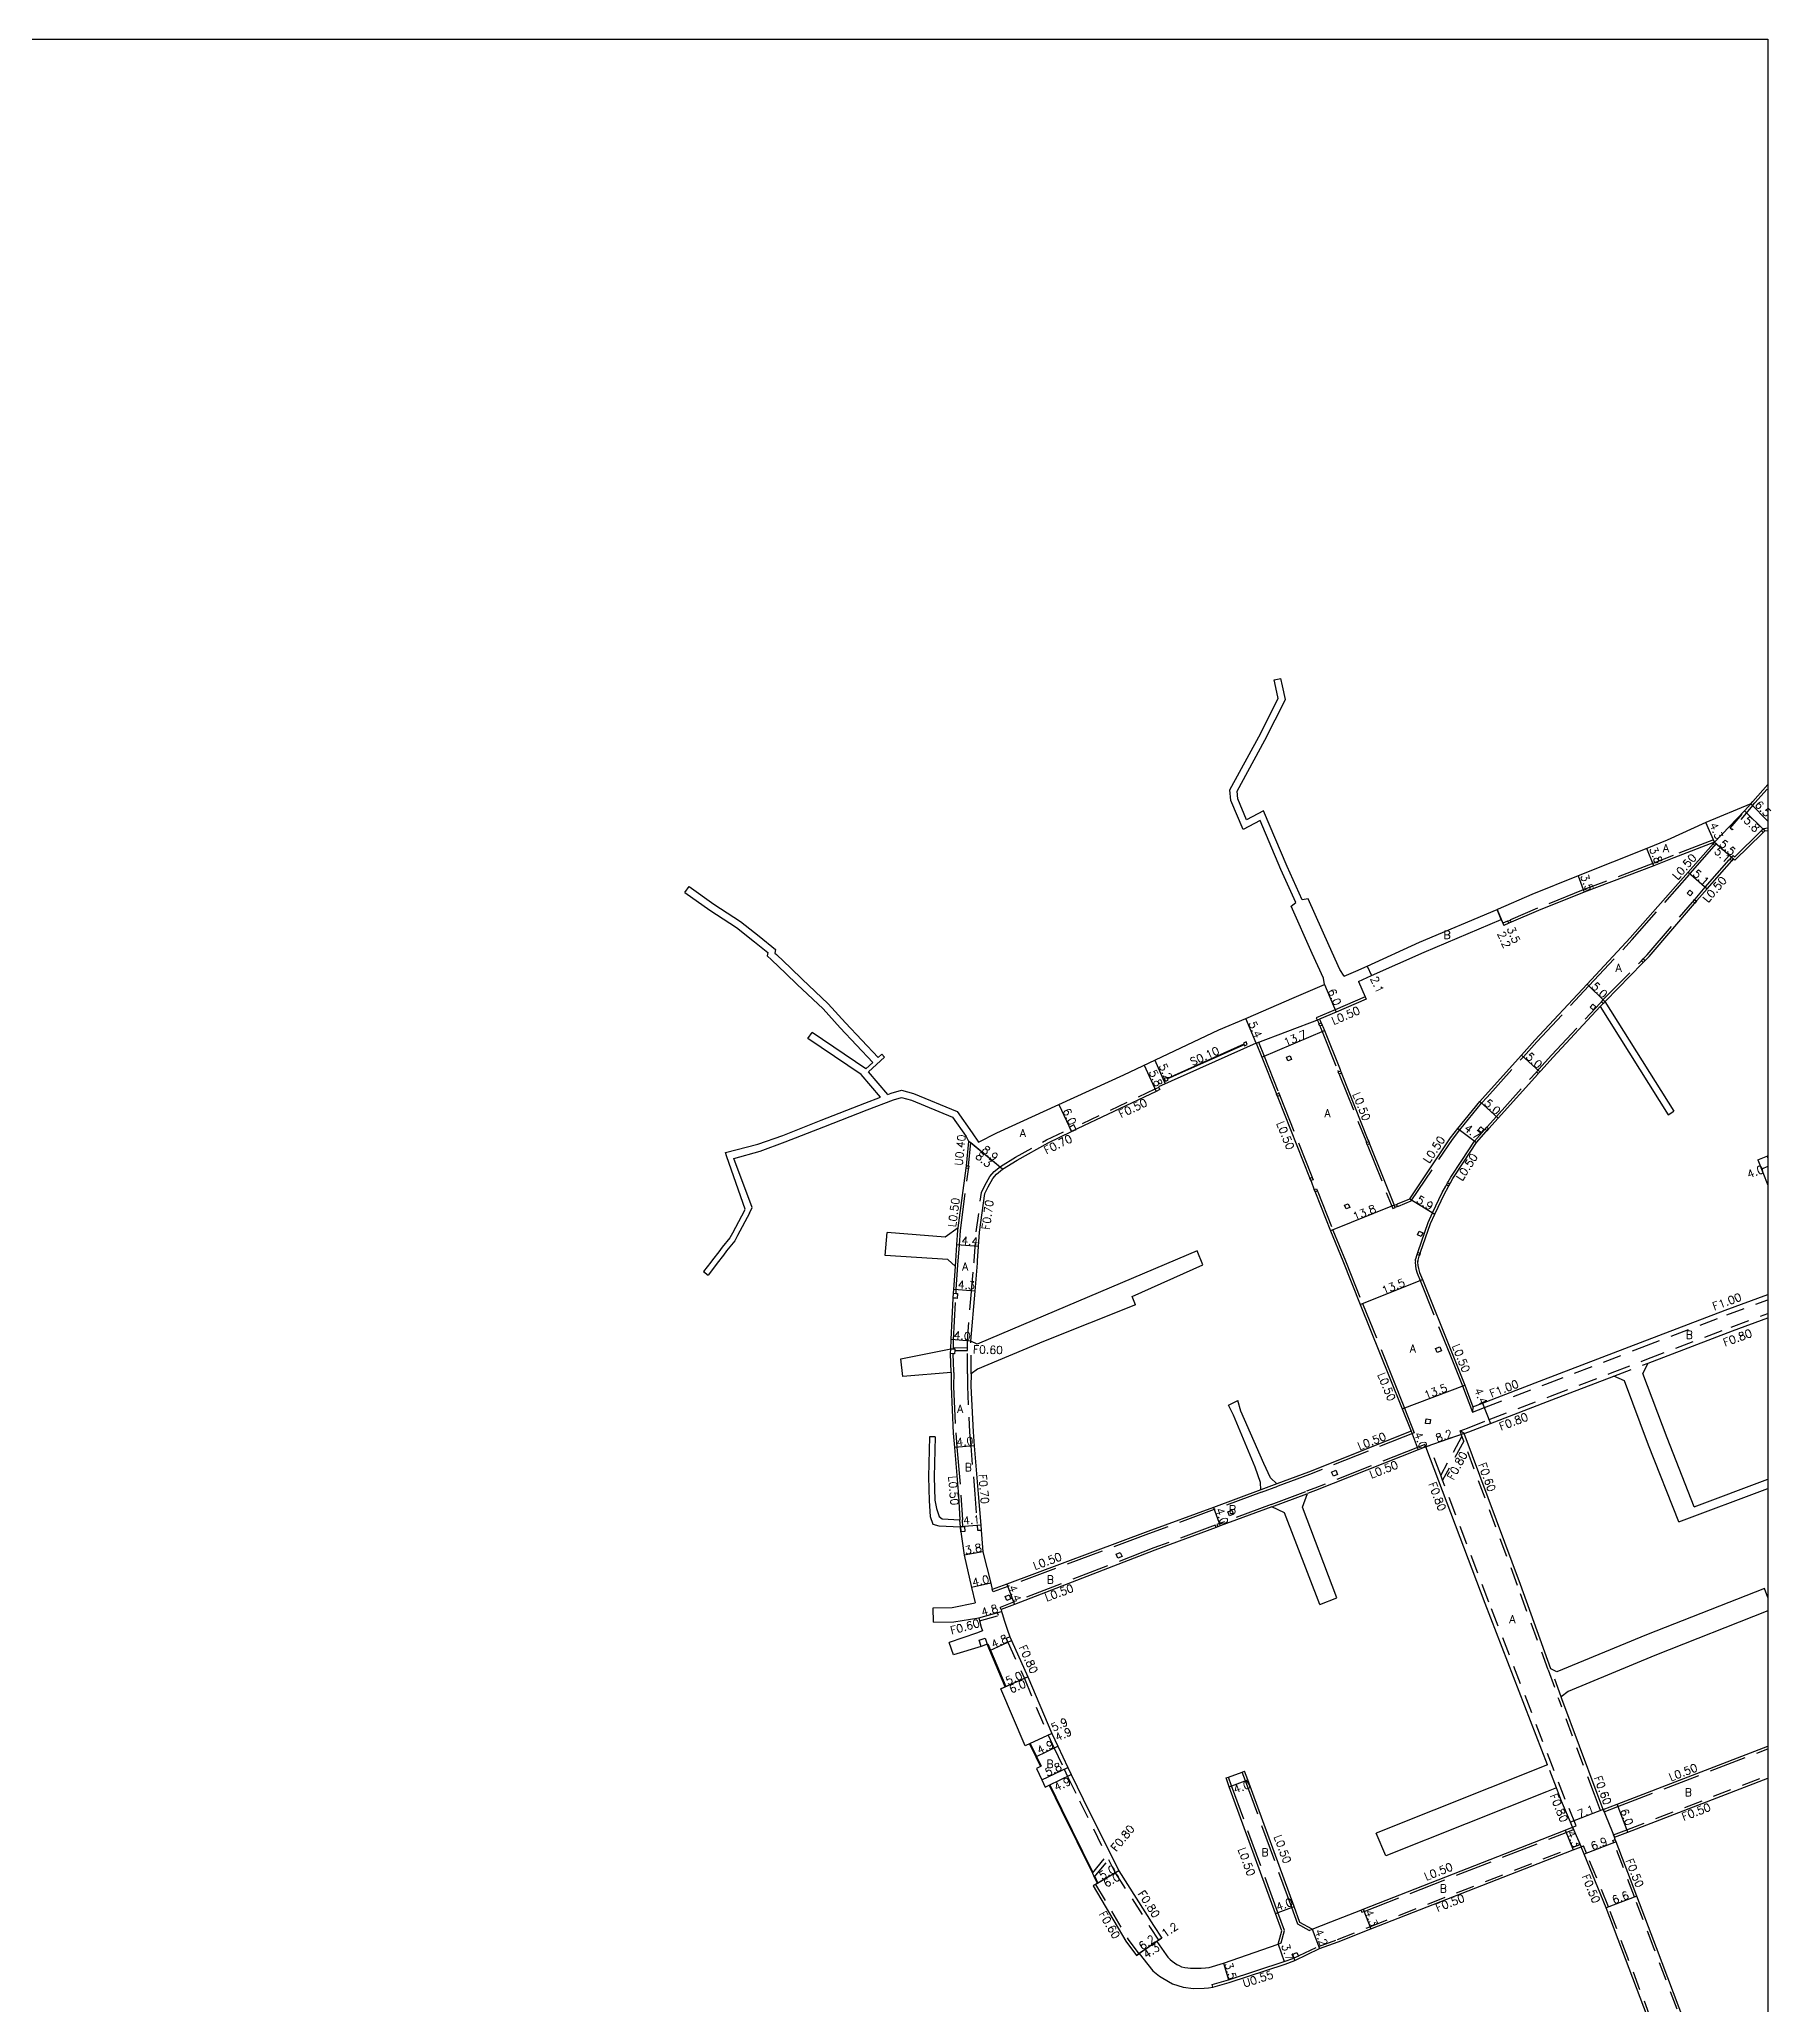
# Model space of a CAD drawing. Header units: metres. Extents: x -12000 to -11199, y -112201 to -111600.
# Drawn here: x -11548.5 to -11199.4, y -111996.1 to -111600 of the extents above; entities that cross this region are included whole.
import ezdxf

# ---------------------------------------------------------------- set-up
doc = ezdxf.new("R2010")
doc.units = ezdxf.units.M
doc.header["$LTSCALE"] = 2.5
doc.linetypes.add('22320', pattern=[2.5, 1.5, -1])
doc.linetypes.add('22330', pattern=[4, 3, -1])
for name, color, linetype in [('2101000', 175, 'Continuous'), ('2101001', 1, 'Continuous'), ('2102000', 4, 'Continuous'), ('2102001', 191, 'Continuous'), ('2231000', 4, 'Continuous'), ('2232000', 120, '22320'), ('2233000', 120, '22330'), ('2233300', 143, 'Continuous'), ('2235000', 4, 'Continuous'), ('6165200', 90, '61300'), ('9201100', 215, 'Continuous'), ('9201500', 222, 'Continuous'), ('9201600', 215, 'Continuous'), ('9202100', 82, 'Continuous'), ('9202200', 82, 'Continuous'), ('9203500', 155, 'Continuous'), ('999', 7, 'Continuous')]:
    doc.layers.add(name, color=color, linetype=linetype)
doc.styles.add('Dm_Anotation', font='txt.shx', dxfattribs={"bigfont": 'pscdm.shx'})
doc.linetypes.add('61300', pattern='A,2,-0.75,[1,dmdr.shx,S=0.15,R=0,X=0,Y=0],-0.75', length=3.5)

msp = doc.modelspace()

# ---------------------------------------------------------------- linework, layer by layer
at = {"layer": '2101000'}
for points in [[(-11203.42, -111754.09), (-11203.06, -111753.6), (-11200, -111750.17)], [(-11203.42, -111754.09), (-11212.52, -111757.88), (-11220.31, -111761.42), (-11224.4, -111763.07), (-11238.24, -111768.63), (-11247.58, -111772.37), (-11254.36, -111775.3), (-11254.61, -111775.41)], [(-11232.87, -111793.96), (-11232.77, -111793.85), (-11225.3, -111786.24), (-11225.13, -111786.07), (-11224.78, -111785.72), (-11224.66, -111785.59), (-11223.94, -111784.86), (-11214.83, -111774.21), (-11214.72, -111774.09), (-11214.39, -111773.71), (-11214.31, -111773.61), (-11212.27, -111771.23), (-11207.27, -111765.57), (-11206.93, -111765.19), (-11206.64, -111765.46), (-11201.06, -111759.99), (-11200.94, -111759.87), (-11200.59, -111759.52), (-11200, -111759.47)], [(-11280.97, -111793.47), (-11287.06, -111796.06), (-11290.38, -111797.47), (-11290.17, -111797.97), (-11290.05, -111798.26), (-11289.85, -111798.72), (-11289.74, -111798.98), (-11289.39, -111799.78), (-11286.25, -111807.66), (-11286.15, -111807.91), (-11285.97, -111808.38), (-11285.88, -111808.61), (-11280.63, -111821.8), (-11280.48, -111822.16), (-11280.3, -111822.62), (-11280.17, -111822.94), (-11275.36, -111835.02), (-11274.9, -111834.83), (-11274.67, -111834.73), (-11272.22, -111833.71), (-11264, -111821.45), (-11262.51, -111819.52), (-11258.09, -111814.1), (-11257, -111812.89), (-11249.67, -111804.75), (-11246.97, -111801.75), (-11236.46, -111790.47), (-11227.75, -111781.13), (-11216.08, -111767.84), (-11211.07, -111762.17), (-11210.74, -111761.8)], [(-11210.74, -111761.8), (-11218.95, -111764.97), (-11222.98, -111766.6), (-11237.03, -111771.92), (-11246.24, -111775.6), (-11251.74, -111777.98), (-11252.2, -111778.18), (-11253.25, -111778.63)], [(-11285.42, -111788.84), (-11283.09, -111787.86), (-11280.8, -111786.81), (-11270.21, -111782.01), (-11254.61, -111775.41)], [(-11282.53, -111789.88), (-11279.93, -111788.73), (-11269.31, -111784.02), (-11253.75, -111777.44), (-11253.44, -111778.17), (-11253.25, -111778.63)], [(-11359.17, -111822.3), (-11355.42, -111820.44), (-11342.93, -111814.72), (-11329.83, -111808.71), (-11310.67, -111799.68), (-11305.28, -111797.36), (-11295.48, -111793.12), (-11289.41, -111790.54)], [(-11282.53, -111789.88), (-11281.17, -111793.01), (-11280.97, -111793.47)], [(-11270.58, -111846.28), (-11270.54, -111846.07), (-11270.46, -111845.78), (-11270.29, -111845.28), (-11270.24, -111845.13), (-11270.08, -111844.66), (-11270.02, -111844.48), (-11268.02, -111838.66), (-11267.18, -111836.78), (-11265.22, -111832.7), (-11264.49, -111831.39), (-11264.36, -111831.15), (-11264.12, -111830.72), (-11264, -111830.5), (-11263.52, -111829.63), (-11261.31, -111826.25), (-11258.78, -111822.39), (-11256.78, -111820.14), (-11256.65, -111820), (-11256.32, -111819.63), (-11256.23, -111819.53), (-11254.37, -111817.45), (-11246.38, -111808.57), (-11246.29, -111808.47), (-11245.96, -111808.1), (-11245.78, -111807.9), (-11243.27, -111805.13), (-11233.79, -111794.94)], [(-11303.14, -111802.31), (-11322.86, -111811.14), (-11322.6, -111811.71), (-11323.35, -111812.07), (-11340.37, -111820.14)], [(-11303.14, -111802.31), (-11301.99, -111805.18), (-11299.13, -111812.4), (-11299.05, -111812.61), (-11298.87, -111813.07), (-11298.78, -111813.29), (-11292.42, -111829.4), (-11292.35, -111829.58), (-11292.16, -111830.05), (-11292.03, -111830.38), (-11291.51, -111831.7), (-11291.45, -111831.86), (-11291.26, -111832.33), (-11291.2, -111832.48), (-11288.16, -111840.18), (-11285.72, -111846.24)], [(-11359.32, -111846.24), (-11359.11, -111843.32), (-11358.91, -111840.43), (-11357.87, -111832.67), (-11357.22, -111831.32), (-11356.27, -111829.59), (-11355.52, -111828.74), (-11354.32, -111827.76), (-11351.32, -111825.91), (-11345.07, -111822.46), (-11340.37, -111820.14)], [(-11363.23, -111839.59), (-11361.63, -111827.54), (-11361.57, -111827.04), (-11361.18, -111827.08), (-11360.7, -111822.45), (-11361.07, -111822.14), (-11361.16, -111822.07)], [(-11364.72, -111863.92), (-11364.65, -111862.09), (-11364.22, -111853.75), (-11364.17, -111852.75), (-11364.13, -111851.99), (-11363.81, -111847.35)], [(-11360.66, -111862.38), (-11359.84, -111852.3), (-11359.36, -111846.69), (-11359.32, -111846.24)], [(-11285.72, -111846.24), (-11282.19, -111854.99), (-11276.19, -111869.88), (-11273.73, -111876.07), (-11271.95, -111880.57)], [(-11270.58, -111846.28), (-11270.61, -111846.51), (-11270.55, -111847.18), (-11270.47, -111847.74), (-11270.21, -111848.54), (-11269.65, -111849.98), (-11263.65, -111864.86), (-11261.11, -111871.26), (-11259.46, -111875.62)], [(-11259.46, -111875.62), (-11257.52, -111874.87), (-11245.16, -111870.16), (-11225.69, -111862.7), (-11208.65, -111856.18), (-11200, -111852.99)], [(-11224.12, -111866.81), (-11207.11, -111860.3), (-11200, -111857.68)], [(-11364.64, -111868.69), (-11364.67, -111871.53), (-11364.23, -111880.94), (-11363.99, -111883.81), (-11363.18, -111893.51), (-11362.87, -111898.44)], [(-11360.64, -111869.01), (-11360.67, -111871.46), (-11360.24, -111880.68), (-11360.01, -111883.48), (-11359.2, -111893.19), (-11358.7, -111899.5), (-11358.62, -111900.47), (-11358.28, -111904.84), (-11356.68, -111911.17), (-11356.37, -111912.43)], [(-11261.23, -111881.04), (-11260.29, -111880.67), (-11255.92, -111878.97), (-11243.57, -111874.26), (-11231.09, -111869.48)], [(-11271.95, -111880.57), (-11292.6, -111888.78), (-11299, -111891.15)], [(-11268.99, -111883.7), (-11270.48, -111884.29), (-11291.17, -111892.51), (-11292.84, -111893.13)], [(-11244.42, -111947.8), (-11256.99, -111915.27), (-11268.99, -111883.7)], [(-11243.76, -111928.42), (-11249.91, -111911.44), (-11261.23, -111881.04)], [(-11302.25, -111892.36), (-11311.78, -111895.9), (-11325.01, -111900.8), (-11353.42, -111911.36), (-11356.37, -111912.43)], [(-11299.98, -111895.78), (-11310.39, -111899.65), (-11310.91, -111899.84), (-11311.22, -111899.95), (-11323.62, -111904.55), (-11351.91, -111915.49), (-11354.58, -111916.52)], [(-11362.79, -111899.82), (-11362.71, -111900.82), (-11362.01, -111905.56), (-11360.58, -111912.07), (-11359.81, -111915.13)], [(-11359.09, -111918.2), (-11358.93, -111918.78), (-11358.57, -111920.08), (-11358.33, -111920.8)], [(-11354.58, -111916.52), (-11354.47, -111916.91), (-11354.31, -111917.49), (-11353.98, -111918.67), (-11353.39, -111920.43), (-11352.8, -111922.02), (-11352.47, -111922.77), (-11349.17, -111930.09), (-11344.38, -111941.5), (-11343.17, -111944.07), (-11341.16, -111948.35), (-11340.47, -111949.77), (-11338.05, -111954.73), (-11330.87, -111969.17), (-11323.83, -111980.18), (-11322.21, -111982.71)], [(-11348.83, -111943.56), (-11349.74, -111943.98), (-11354.67, -111932.48), (-11353.75, -111932.08), (-11356.84, -111924.75), (-11357.37, -111923.5)], [(-11233.19, -111956.82), (-11234.42, -111953.55), (-11241.55, -111934.52), (-11241.71, -111934.08)], [(-11348.83, -111943.56), (-11347.61, -111946.16), (-11346.67, -111948.15)], [(-11233.19, -111956.82), (-11230.42, -111955.75), (-11200, -111944.04)], [(-11346.67, -111948.15), (-11347.47, -111948.56), (-11346.4, -111950.82), (-11345.68, -111952.32), (-11344.87, -111951.91)], [(-11298.7, -111983.95), (-11298, -111981.24), (-11299.28, -111977.74), (-11308.6, -111952.21), (-11309.24, -111950.45)], [(-11291.88, -111980.9), (-11294.35, -111979.58), (-11295.52, -111976.37), (-11304.84, -111950.84), (-11305.49, -111949.08)], [(-11230.96, -111962.39), (-11228.26, -111961.35), (-11200, -111950.47)], [(-11344.87, -111951.91), (-11342.48, -111956.84), (-11336.19, -111969.64), (-11335.8, -111970.43), (-11335.18, -111971.69), (-11335.53, -111971.89), (-11336.05, -111972.2)], [(-11239.39, -111960.37), (-11239.83, -111959.33), (-11241.59, -111955.12), (-11242.63, -111952.42)], [(-11291.88, -111980.9), (-11288.11, -111979.43), (-11282.07, -111977.07), (-11281.6, -111976.88), (-11240.84, -111960.94), (-11239.39, -111960.37)], [(-11200.14, -112045.75), (-11201.94, -112040.22), (-11207.2, -112025.04), (-11207.66, -112023.73), (-11211.21, -112014.39), (-11222.46, -111984.68), (-11226.44, -111974.25), (-11230.59, -111963.34), (-11230.78, -111962.86), (-11230.96, -111962.39)], [(-11311.93, -111992.62), (-11312.05, -111992.08), (-11308.75, -111991.15), (-11297.49, -111987.44), (-11295.57, -111986.74), (-11295.38, -111987.26), (-11290.43, -111984.85), (-11286.62, -111983.46), (-11280.04, -111980.89), (-11239.28, -111964.95), (-11237.65, -111964.31)], [(-11204.48, -112067.62), (-11204.77, -112063.63), (-11205.66, -112051.13), (-11206.23, -112047.72), (-11207.72, -112042.16), (-11210.8, -112033.38), (-11212.81, -112027.18), (-11213.83, -112026.07), (-11217.4, -112016.67), (-11228.68, -111986.89), (-11232.61, -111976.6), (-11237.04, -111965.8), (-11237.65, -111964.31)], [(-11336.05, -111972.2), (-11329.45, -111983.37), (-11327.32, -111986.22), (-11326.82, -111985.88), (-11326.74, -111985.83), (-11325.01, -111988.02), (-11323.97, -111989.33), (-11323.34, -111989.89), (-11322.66, -111990.38), (-11321.95, -111990.8)], [(-11322.21, -111982.71), (-11322.87, -111983.17), (-11323.2, -111983.39), (-11321.34, -111986.11), (-11320.94, -111986.58), (-11320.51, -111987.02), (-11320.1, -111987.38), (-11319.65, -111987.71), (-11319.19, -111988.02), (-11318.71, -111988.28), (-11318.2, -111988.49), (-11318.12, -111988.52), (-11317.55, -111988.66), (-11316.97, -111988.74), (-11316.39, -111988.77), (-11315.8, -111988.78), (-11315.21, -111988.78), (-11315.07, -111988.78), (-11314.22, -111988.77), (-11313.38, -111988.71), (-11312.66, -111988.62), (-11309.72, -111987.79), (-11298.7, -111983.95)], [(-11321.95, -111990.8), (-11320.01, -111991.97), (-11317.9, -111992.63), (-11315.78, -111992.85), (-11313.65, -111992.82), (-11312.76, -111992.72), (-11311.93, -111992.62)]]:
    msp.add_lwpolyline(points, dxfattribs=at)
at = {"layer": '2101000', "color": 244}
msp.add_lwpolyline([(-11202.04, -111825.83), (-11200, -111830.93)], dxfattribs=at)
at = {"layer": '2101001', "flags": 128}
msp.add_lwpolyline([(-11202.04, -111825.83), (-11200, -111825.02)], dxfattribs=at)
at = {"layer": '2101001'}
msp.add_lwpolyline([(-11309.24, -111950.45), (-11308.77, -111950.28), (-11305.96, -111949.25), (-11305.49, -111949.08)], dxfattribs=at)
at = {"layer": '2102000'}
for points in [[(-11289.41, -111790.54), (-11289.59, -111789.25), (-11291.9, -111784.27), (-11296.14, -111774.75), (-11295.18, -111774.02), (-11298.19, -111767.32), (-11302.39, -111757.49), (-11305.79, -111759.28), (-11308.25, -111753.45), (-11308.45, -111751.25), (-11302.65, -111740.6), (-11298.71, -111732.89), (-11299.19, -111730.65), (-11299.55, -111729.12)], [(-11285.42, -111788.84), (-11286.27, -111787.46), (-11288.46, -111782.72), (-11292.69, -111773.22), (-11293.91, -111773.44), (-11296.91, -111766.76), (-11301.7, -111755.54), (-11305.1, -111757.33), (-11306.88, -111753.11), (-11307.02, -111751.55), (-11301.42, -111741.25), (-11297.23, -111733.08), (-11297.83, -111730.32), (-11298.18, -111728.81)], [(-11418.32, -111771.95), (-11413.32, -111775.56), (-11407.94, -111779.03), (-11404.29, -111781.93), (-11401.63, -111784.04), (-11401.75, -111784.71), (-11400.87, -111785.52), (-11397.99, -111788.3), (-11395.69, -111790.49), (-11390.48, -111795.43), (-11387.02, -111799.24), (-11383.74, -111802.77), (-11380.45, -111806.23)], [(-11417.47, -111770.76), (-11412.5, -111774.35), (-11407.09, -111777.83), (-11403.38, -111780.78), (-11400.03, -111783.44), (-11400.17, -111784.18), (-11399.86, -111784.46), (-11396.98, -111787.25), (-11394.68, -111789.43), (-11389.43, -111794.4), (-11385.94, -111798.25), (-11382.68, -111801.76), (-11379.35, -111805.26)], [(-11233.79, -111794.94), (-11220.09, -111816.76)], [(-11232.87, -111793.96), (-11218.99, -111816.07)], [(-11381.85, -111807.49), (-11392.7, -111800.18)], [(-11378.9, -111813.21), (-11382.8, -111808.63), (-11393.52, -111801.4)], [(-11380.45, -111806.23), (-11381.85, -111807.49)], [(-11378.06, -111805.19), (-11381.32, -111808.11)], [(-11377.44, -111812.66), (-11381.32, -111808.11)], [(-11378.61, -111804.59), (-11379.35, -111805.26)], [(-11377.44, -111812.66), (-11376.74, -111812.39), (-11374.66, -111811.8), (-11372.22, -111812.5), (-11363.44, -111816.11), (-11360.43, -111820.4), (-11359.17, -111822.3)], [(-11406.32, -111836.09), (-11406.15, -111835.83), (-11409.86, -111825.24), (-11410.17, -111824.35), (-11403.62, -111822.73), (-11398.6, -111820.92), (-11390.83, -111817.88), (-11382.08, -111814.42), (-11378.9, -111813.21)], [(-11405.32, -111836.62), (-11404.78, -111835.46), (-11408.46, -111825.58), (-11403.18, -111824.08), (-11398.09, -111822.25), (-11390.31, -111819.2), (-11381.56, -111815.75), (-11376.29, -111813.74), (-11374.67, -111813.28), (-11372.68, -111813.85), (-11364.37, -111817.26), (-11361.65, -111821.15), (-11361.16, -111822.07)], [(-11406.32, -111836.09), (-11408.75, -111840.66), (-11409.24, -111841.58), (-11410.8, -111843.48), (-11411.47, -111844.39), (-11412.73, -111845.99), (-11413.07, -111846.51), (-11414.56, -111848.37)], [(-11406.32, -111836.09), (-11408.75, -111840.66), (-11409.24, -111841.58), (-11410.8, -111843.48), (-11411.47, -111844.39), (-11412.73, -111845.99), (-11413.07, -111846.51), (-11414.56, -111848.37)], [(-11405.32, -111836.62), (-11407.7, -111841.09), (-11408.29, -111842.21), (-11409.91, -111844.17), (-11410.57, -111845.07), (-11411.82, -111846.65), (-11412.15, -111847.17), (-11413.67, -111849.07)], [(-11363.23, -111839.59), (-11365.83, -111841.41), (-11377.57, -111840.48)], [(-11363.81, -111847.35), (-11365.32, -111845.94), (-11377.94, -111845.13)], [(-11315.06, -111844.18), (-11347.82, -111858.12), (-11359.44, -111863.01), (-11360.66, -111862.38)], [(-11327.47, -111855.08), (-11328.14, -111853.39), (-11313.89, -111847.04)], [(-11327.47, -111855.08), (-11346.05, -111862.45), (-11359.35, -111868.04), (-11360.64, -111869.01)], [(-11374.81, -111865.94), (-11364.72, -111863.92)], [(-11214.88, -111895.77), (-11220.32, -111881.91), (-11225.23, -111868.91), (-11224.12, -111866.81)], [(-11364.64, -111868.69), (-11374.42, -111869.55)], [(-11217.99, -111898.79), (-11224.06, -111883.35), (-11228.93, -111870.42), (-11231.09, -111869.48)], [(-11302.25, -111892.36), (-11302.31, -111890.87), (-11303.39, -111887.81), (-11307.75, -111877.34), (-11308.77, -111875.28)], [(-11299, -111891.15), (-11300.26, -111889.94), (-11301.61, -111887.04), (-11306.24, -111876.54), (-11306.87, -111874.39)], [(-11369.01, -111881.69), (-11369.21, -111889.72), (-11369.08, -111894.61), (-11368.89, -111897.73), (-11368.33, -111899.3), (-11367.11, -111899.65), (-11362.79, -111899.82)], [(-11367.86, -111881.72), (-11368.06, -111889.72), (-11367.94, -111894.48), (-11367.6, -111896.12), (-11367.04, -111897.73), (-11366.44, -111898.23), (-11362.87, -111898.44)], [(-11214.88, -111895.77), (-11200, -111890.21)], [(-11286.92, -111914.16), (-11293.83, -111895.89), (-11292.84, -111893.13)], [(-11217.99, -111898.79), (-11200, -111892.08)], [(-11290.34, -111915.48), (-11297.45, -111897), (-11299.98, -111895.78)], [(-11368.26, -111916.15), (-11364.44, -111916.12), (-11359.81, -111915.13)], [(-11200.72, -111912.23), (-11224.46, -111921.59), (-11242.53, -111929.06), (-11243.76, -111928.42)], [(-11368.24, -111919.04), (-11364.12, -111919), (-11359.09, -111918.2)], [(-11200, -111916.78), (-11222.78, -111925.76), (-11240.28, -111932.99), (-11241.71, -111934.08)], [(-11358.33, -111920.8), (-11359.56, -111921.23), (-11365.07, -111923.12)], [(-11357.37, -111923.5), (-11358.6, -111923.92), (-11364.21, -111925.63)], [(-11244.42, -111947.8), (-11278.99, -111961.6)], [(-11242.63, -111952.42), (-11244.63, -111953.24), (-11277, -111966.14)]]:
    msp.add_lwpolyline(points, dxfattribs=at)
at = {"layer": '2102001'}
for points in [[(-11299.55, -111729.12), (-11298.18, -111728.81)], [(-11418.32, -111771.95), (-11417.47, -111770.76)], [(-11393.52, -111801.4), (-11392.7, -111800.18)], [(-11378.06, -111805.19), (-11378.61, -111804.59)], [(-11220.09, -111816.76), (-11218.99, -111816.07)], [(-11377.94, -111845.13), (-11377.57, -111840.48)], [(-11313.89, -111847.04), (-11315.06, -111844.18)], [(-11414.56, -111848.37), (-11413.67, -111849.07)], [(-11374.42, -111869.55), (-11374.81, -111865.94)], [(-11308.77, -111875.28), (-11306.87, -111874.39)], [(-11367.86, -111881.72), (-11369.01, -111881.69)], [(-11290.34, -111915.48), (-11286.92, -111914.16)], [(-11200, -111914.05), (-11200.72, -111912.23)], [(-11368.24, -111919.04), (-11368.26, -111916.15)], [(-11364.21, -111925.63), (-11365.07, -111923.12)], [(-11277, -111966.14), (-11278.99, -111961.6)]]:
    msp.add_lwpolyline(points, dxfattribs=at)
at = {"layer": '2231000'}
for points in [[(-11361.57, -111827.04), (-11361.07, -111822.14)], [(-11311.93, -111992.62), (-11308.59, -111991.68), (-11297.3, -111987.96), (-11295.38, -111987.26)]]:
    msp.add_lwpolyline(points, dxfattribs=at)
at = {"layer": '2232000'}
for points in [[(-11203.03, -111754.4), (-11202.67, -111753.91), (-11200, -111750.92)], [(-11203.03, -111754.4), (-11207.23, -111759.36), (-11207.62, -111759.03), (-11203.42, -111754.09)], [(-11322.81, -111811.26), (-11323.56, -111811.62), (-11339.68, -111819.26)], [(-11360.02, -111846.24), (-11359.6, -111840.36), (-11358.55, -111832.47), (-11357.85, -111831), (-11356.85, -111829.19), (-11356.01, -111828.24), (-11354.73, -111827.19), (-11351.68, -111825.3), (-11345.4, -111821.84), (-11340.68, -111819.52)], [(-11340.37, -111820.14), (-11340.68, -111819.52)], [(-11361.36, -111862.35), (-11360.54, -111852.24), (-11360.06, -111846.63), (-11360.04, -111846.45), (-11360.02, -111846.24)], [(-11259.46, -111875.62), (-11259.57, -111876.74), (-11257.16, -111875.8), (-11244.8, -111871.09), (-11225.33, -111863.63), (-11208.3, -111857.12), (-11200, -111854.06)], [(-11224.4, -111866.06), (-11207.39, -111859.55), (-11200, -111856.83)], [(-11364.21, -111863.65), (-11361.36, -111863.72)], [(-11361.34, -111869), (-11361.34, -111868.66), (-11361.36, -111864.32), (-11361.36, -111863.72), (-11361.36, -111862.35)], [(-11360.64, -111869.01), (-11360.66, -111862.38)], [(-11363.93, -111864.26), (-11361.36, -111864.32)], [(-11231.37, -111868.73), (-11224.4, -111866.06)], [(-11231.09, -111869.48), (-11224.12, -111866.81)], [(-11361.34, -111869), (-11361.37, -111871.47), (-11360.94, -111880.73), (-11360.7, -111883.53), (-11359.89, -111893.24), (-11359.32, -111900.52), (-11358.62, -111900.47)], [(-11261.23, -111881.04), (-11262.07, -111880.5), (-11260.58, -111879.92), (-11256.21, -111878.22), (-11243.86, -111873.51), (-11231.37, -111868.73)], [(-11268.99, -111883.7), (-11268.23, -111883.44)], [(-11238.65, -111960.07), (-11240.85, -111954.82), (-11256.25, -111914.98), (-11265.58, -111890.42), (-11265.96, -111889.43), (-11268.23, -111883.44)], [(-11261.69, -111881.53), (-11265.96, -111889.43)], [(-11261.32, -111882.53), (-11265.58, -111890.42)], [(-11244.32, -111928.62), (-11250.47, -111911.64), (-11261.32, -111882.53), (-11261.69, -111881.53), (-11262.07, -111880.5)], [(-11359.09, -111918.2), (-11355.31, -111917.15)], [(-11358.93, -111918.78), (-11355.13, -111917.72), (-11355.31, -111917.15)], [(-11352.8, -111922.02), (-11353.54, -111922.32), (-11353.2, -111923.1), (-11349.9, -111930.41), (-11345.11, -111941.83), (-11343.9, -111944.41), (-11341.88, -111948.7), (-11341.19, -111950.12), (-11338.77, -111955.09), (-11333.3, -111966.08)], [(-11244.32, -111928.62), (-11242.27, -111934.28)], [(-11241.71, -111934.08), (-11243.76, -111928.42)], [(-11233.75, -111957.03), (-11234.99, -111953.76), (-11242.11, -111934.73), (-11242.27, -111934.28)], [(-11242.63, -111952.42), (-11244.42, -111947.8)], [(-11231.14, -111961.92), (-11228.44, -111960.88), (-11200, -111949.93)], [(-11233.19, -111956.82), (-11233.75, -111957.03)], [(-11239.39, -111960.37), (-11238.65, -111960.07)], [(-11231.25, -111963.03), (-11230.78, -111962.86)], [(-11230.96, -111962.39), (-11231.14, -111961.92)], [(-11336.19, -111969.64), (-11333.3, -111966.08)], [(-11335.8, -111970.43), (-11332.9, -111966.87)], [(-11332.9, -111966.87), (-11331.56, -111969.56), (-11324.5, -111980.61), (-11322.87, -111983.17)], [(-11294.65, -111986.34), (-11294.47, -111986.26), (-11290.63, -111984.39), (-11286.8, -111983), (-11280.22, -111980.42), (-11239.46, -111964.48), (-11237.83, -111963.85)], [(-11237.83, -111963.85), (-11237.65, -111964.31), (-11237.19, -111964.12)], [(-11205.66, -112051.13), (-11205.19, -112050.91), (-11205.74, -112047.62), (-11207.24, -112042.01), (-11210.32, -112033.22), (-11212.37, -112026.92), (-11213.4, -112025.8), (-11216.93, -112016.5), (-11228.22, -111986.71), (-11232.14, -111976.41), (-11236.58, -111965.61), (-11237.19, -111964.12)], [(-11200.62, -112045.91), (-11202.41, -112040.38), (-11207.68, -112025.21), (-11208.13, -112023.9), (-11211.67, -112014.57), (-11222.93, -111984.86), (-11226.91, -111974.42), (-11231.06, -111963.52), (-11231.25, -111963.03)], [(-11335.53, -111971.89), (-11328.95, -111983.03), (-11326.82, -111985.88)]]:
    msp.add_lwpolyline(points, dxfattribs=at)
at = {"layer": '2233000'}
for points in [[(-11207.31, -111764.86), (-11206.98, -111764.48), (-11206.65, -111764.77), (-11201.41, -111759.63), (-11201.29, -111759.52)], [(-11200.94, -111759.17), (-11200.81, -111759.04), (-11200, -111758.97)], [(-11274.71, -111835.29), (-11274.48, -111835.2), (-11271.89, -111834.11), (-11263.59, -111821.75), (-11262.12, -111819.83), (-11257.71, -111814.43), (-11256.62, -111813.23), (-11249.3, -111805.09), (-11246.6, -111802.09), (-11236.09, -111790.81), (-11227.38, -111781.47), (-11215.7, -111768.17), (-11210.81, -111762.64), (-11210.7, -111762.5)], [(-11210.95, -111761.34), (-11219.13, -111764.5), (-11223.17, -111766.13), (-11237.22, -111771.45), (-11246.43, -111775.14), (-11251.86, -111777.49), (-11251.94, -111777.52)], [(-11210.74, -111761.8), (-11210.95, -111761.34)], [(-11214.77, -111773.38), (-11214.69, -111773.29), (-11212.65, -111770.91), (-11207.8, -111765.41), (-11207.64, -111765.23)], [(-11225.14, -111785.37), (-11225.02, -111785.24), (-11224.31, -111784.52), (-11215.2, -111773.89), (-11215.1, -111773.76)], [(-11252.4, -111777.72), (-11252.51, -111777.77), (-11253.44, -111778.17)], [(-11233.24, -111793.61), (-11233.12, -111793.5), (-11225.65, -111785.89), (-11225.49, -111785.72)], [(-11281.17, -111793.01), (-11287.26, -111795.6), (-11291.04, -111797.21), (-11290.63, -111798.17), (-11290.51, -111798.45)], [(-11246.33, -111807.76), (-11246.15, -111807.57), (-11243.64, -111804.79), (-11233.77, -111794.19), (-11233.58, -111793.98)], [(-11233.79, -111794.94), (-11233.4, -111794.53), (-11233.21, -111794.32)], [(-11290.31, -111798.91), (-11290.2, -111799.17), (-11289.86, -111799.97), (-11286.72, -111807.85), (-11286.62, -111808.1)], [(-11303.14, -111802.31), (-11302.67, -111802.13)], [(-11302.67, -111802.13), (-11301.52, -111804.99), (-11298.67, -111812.22), (-11298.59, -111812.42)], [(-11256.69, -111819.29), (-11256.6, -111819.2), (-11254.74, -111817.12), (-11246.75, -111808.24), (-11246.66, -111808.14)], [(-11286.43, -111808.56), (-11286.34, -111808.79), (-11281.09, -111821.98), (-11280.95, -111822.34)], [(-11298.4, -111812.89), (-11298.31, -111813.11), (-11291.95, -111829.22), (-11291.88, -111829.4)], [(-11264.56, -111830.47), (-11264.44, -111830.26), (-11263.95, -111829.38), (-11261.73, -111825.98), (-11259.18, -111822.08), (-11257.15, -111819.81), (-11257.02, -111819.67)], [(-11280.76, -111822.81), (-11280.64, -111823.13), (-11275.64, -111835.68), (-11275.17, -111835.48)], [(-11363.23, -111846.24), (-11363, -111843.04), (-11362.79, -111840.07), (-11361.16, -111827.82), (-11361.13, -111827.59)], [(-11290.8, -111832.15), (-11290.74, -111832.3), (-11287.7, -111840), (-11285.18, -111846.24)], [(-11270.55, -111844.5), (-11270.49, -111844.31), (-11268.48, -111838.48), (-11267.64, -111836.57), (-11265.66, -111832.47), (-11264.93, -111831.15), (-11264.8, -111830.91)], [(-11363.73, -111846.24), (-11363.5, -111843.01), (-11363.29, -111840.01)], [(-11363.29, -111840.01), (-11363.23, -111839.59)], [(-11363.81, -111847.35), (-11363.73, -111846.24)], [(-11363.67, -111852.77), (-11363.63, -111852.02), (-11363.29, -111847.05), (-11363.23, -111846.24)], [(-11285.18, -111846.24), (-11285.05, -111846.56), (-11281.72, -111854.81), (-11275.72, -111869.69), (-11273.27, -111875.88), (-11271.3, -111880.85)], [(-11271.07, -111846.21), (-11271.11, -111846.5), (-11271.05, -111847.24), (-11270.96, -111847.85), (-11270.68, -111848.7), (-11270.12, -111850.16), (-11264.12, -111865.05), (-11261.58, -111871.44), (-11259.57, -111876.74)], [(-11271.07, -111846.21), (-11271.03, -111845.96), (-11270.94, -111845.63), (-11270.76, -111845.11), (-11270.71, -111844.97)], [(-11364.22, -111863.95), (-11364.21, -111863.65), (-11364.15, -111862.11), (-11363.72, -111853.77)], [(-11364.64, -111868.69), (-11364.77, -111864.92)], [(-11364.14, -111868.7), (-11364.14, -111868.5), (-11364.26, -111864.95)], [(-11364.14, -111868.7), (-11364.17, -111871.52), (-11363.73, -111880.91), (-11363.49, -111883.77), (-11362.68, -111893.47), (-11362.37, -111898.41)], [(-11271.3, -111880.85), (-11292.42, -111889.25), (-11298.82, -111891.62)], [(-11269.18, -111883.23), (-11270.66, -111883.83), (-11291.35, -111892.05), (-11293.01, -111892.66)], [(-11268.99, -111883.7), (-11269.18, -111883.23)], [(-11299, -111891.15), (-11302.25, -111892.36)], [(-11302.08, -111892.83), (-11298.82, -111891.62)], [(-11302.08, -111892.83), (-11311.61, -111896.36), (-11324.84, -111901.27), (-11353.24, -111911.83), (-11356.2, -111912.9)], [(-11300.15, -111895.31), (-11310.57, -111899.18), (-11311.08, -111899.37), (-11310.91, -111899.84)], [(-11300.15, -111895.31), (-11293.01, -111892.66)], [(-11299.98, -111895.78), (-11292.84, -111893.13)], [(-11362.79, -111899.82), (-11362.87, -111898.44)], [(-11362.29, -111899.78), (-11362.37, -111898.54), (-11362.37, -111898.41)], [(-11311.22, -111899.95), (-11311.4, -111899.48), (-11323.8, -111904.08), (-11352.09, -111915.03), (-11354.76, -111916.06)], [(-11356.2, -111912.9), (-11356.37, -111912.43)], [(-11354.58, -111916.52), (-11354.76, -111916.06)], [(-11233.01, -111957.28), (-11230.24, -111956.22), (-11200, -111944.58)], [(-11309.24, -111950.45), (-11308.77, -111950.28)], [(-11298.12, -111983.69), (-11297.48, -111981.21), (-11298.81, -111977.57), (-11308.13, -111952.04), (-11308.77, -111950.28)], [(-11305.96, -111949.25), (-11305.49, -111949.08)], [(-11292.46, -111981.16), (-11294.75, -111979.93), (-11295.99, -111976.54), (-11305.31, -111951.01), (-11305.96, -111949.25)], [(-11233.01, -111957.28), (-11233.19, -111956.82)], [(-11282.07, -111977.07), (-11281.89, -111977.53), (-11281.42, -111977.35), (-11240.66, -111961.41), (-11239.21, -111960.84)], [(-11239.21, -111960.84), (-11239.39, -111960.37)], [(-11292.46, -111981.16), (-11291.88, -111980.9)], [(-11298.7, -111983.95), (-11298.12, -111983.69)]]:
    msp.add_lwpolyline(points, dxfattribs=at)
at = {"layer": '2233000', "color": 244, "flags": 128}
msp.add_lwpolyline([(-11200, -111825.02), (-11200.18, -111825.09), (-11200, -111825.54)], dxfattribs=at)
at = {"layer": '2233300'}
for points in [[(-11305.64, -111802.56), (-11321.06, -111809.46)], [(-11305.6, -111802.65), (-11321.02, -111809.55)]]:
    msp.add_lwpolyline(points, dxfattribs=at)
at = {"layer": '2235000'}
for points in [[(-11200.94, -111759.87), (-11201.29, -111759.52), (-11200.94, -111759.17), (-11200.59, -111759.52)], [(-11210.7, -111762.5), (-11211.07, -111762.17), (-11210.74, -111761.8), (-11210.36, -111762.13)], [(-11207.27, -111765.57), (-11207.64, -111765.23), (-11207.31, -111764.86), (-11206.93, -111765.19)], [(-11215.15, -111772.07), (-11215.69, -111772.66), (-11216.28, -111772.12), (-11215.74, -111771.53)], [(-11214.72, -111774.09), (-11215.1, -111773.76), (-11214.77, -111773.38), (-11214.39, -111773.71)], [(-11252.2, -111778.18), (-11252.4, -111777.72), (-11251.94, -111777.52), (-11251.74, -111777.98)], [(-11225.13, -111786.07), (-11225.49, -111785.72), (-11225.14, -111785.37), (-11224.78, -111785.72)], [(-11234.71, -111795.01), (-11235.25, -111795.6), (-11235.84, -111795.06), (-11235.3, -111794.47)], [(-11233.21, -111794.32), (-11233.58, -111793.98), (-11233.24, -111793.61), (-11232.87, -111793.96)], [(-11290.31, -111798.91), (-11290.51, -111798.45), (-11290.05, -111798.26), (-11289.85, -111798.72)], [(-11296.02, -111805.65), (-11296.77, -111805.93), (-11297.05, -111805.18), (-11296.3, -111804.9)], [(-11286.43, -111808.56), (-11286.62, -111808.1), (-11286.15, -111807.91), (-11285.97, -111808.38)], [(-11246.29, -111808.47), (-11246.66, -111808.14), (-11246.33, -111807.76), (-11245.96, -111808.1)], [(-11298.87, -111813.07), (-11299.05, -111812.61), (-11298.59, -111812.42), (-11298.4, -111812.89)], [(-11257.28, -111819.74), (-11257.82, -111820.33), (-11258.41, -111819.78), (-11257.87, -111819.19)], [(-11256.65, -111820), (-11257.02, -111819.67), (-11256.69, -111819.29), (-11256.32, -111819.63)], [(-11280.76, -111822.81), (-11280.95, -111822.34), (-11280.48, -111822.16), (-11280.3, -111822.62)], [(-11361.63, -111827.54), (-11361.57, -111827.04), (-11361.18, -111827.08), (-11361.08, -111827.09), (-11361.13, -111827.59)], [(-11292.16, -111830.05), (-11292.35, -111829.58), (-11291.88, -111829.4), (-11291.7, -111829.86)], [(-11291.26, -111832.33), (-11291.45, -111831.86), (-11290.98, -111831.68), (-11290.8, -111832.15)], [(-11264.36, -111831.15), (-11264.8, -111830.91), (-11264.56, -111830.47), (-11264.12, -111830.72)], [(-11284.31, -111835.48), (-11285.05, -111835.76), (-11285.34, -111835.01), (-11284.59, -111834.73)], [(-11275.17, -111835.48), (-11275.36, -111835.02), (-11274.9, -111834.83), (-11274.71, -111835.29)], [(-11269.55, -111840.57), (-11269.89, -111841.3), (-11270.62, -111840.95), (-11270.28, -111840.23)], [(-11270.24, -111845.13), (-11270.71, -111844.97), (-11270.55, -111844.5), (-11270.08, -111844.66)], [(-11364.22, -111853.75), (-11364.17, -111852.75), (-11363.67, -111852.77), (-11363.37, -111852.79), (-11363.42, -111853.79), (-11363.72, -111853.77)], [(-11265.82, -111864.37), (-11266.65, -111864.72), (-11267, -111863.89), (-11266.17, -111863.54)], [(-11364.77, -111864.92), (-11364.72, -111863.92), (-11364.22, -111863.95), (-11363.92, -111863.96), (-11363.93, -111864.26), (-11363.97, -111864.96), (-11364.26, -111864.95)], [(-11269.02, -111878.97), (-11268.89, -111878.08), (-11268, -111878.21), (-11268.13, -111879.1)], [(-11287.59, -111889.61), (-11287.95, -111888.78), (-11287.12, -111888.43), (-11286.77, -111889.26)], [(-11308.53, -111897.64), (-11308.89, -111896.81), (-11308.06, -111896.46), (-11307.71, -111897.28)], [(-11362.71, -111900.82), (-11362.79, -111899.82), (-11362.29, -111899.78), (-11361.99, -111899.76), (-11361.91, -111900.75)], [(-11331.02, -111906.16), (-11331.37, -111905.34), (-11330.55, -111904.98), (-11330.19, -111905.81)], [(-11353.41, -111914.71), (-11353.77, -111913.88), (-11352.94, -111913.53), (-11352.59, -111914.36)], [(-11358.6, -111923.92), (-11359.02, -111922.69), (-11357.8, -111922.27), (-11357.37, -111923.5)], [(-11295.89, -111986), (-11294.97, -111985.61), (-11294.65, -111986.34), (-11295.57, -111986.74)]]:
    msp.add_lwpolyline(points, close=True, dxfattribs=at)
at = {"layer": '2235000', "flags": 128}
for points in [[(-11305.5, -111802.87), (-11304.95, -111802.63), (-11305.19, -111802.08), (-11305.74, -111802.33)], [(-11321.46, -111810.02), (-11320.91, -111809.78), (-11321.16, -111809.23), (-11321.71, -111809.48)], [(-11339.89, -111818.81), (-11340.8, -111819.24), (-11340.37, -111820.14), (-11339.46, -111819.72)]]:
    msp.add_lwpolyline(points, close=True, dxfattribs=at)
at = {"layer": '6165200'}
for points in [[(-11357.23, -111923.44), (-11353.61, -111932.02)], [(-11348.7, -111943.49), (-11347.47, -111946.09), (-11346.53, -111948.09)], [(-11344.74, -111951.84), (-11342.34, -111956.78), (-11336.09, -111969.51)], [(-11335.7, -111970.3), (-11335.05, -111971.62)]]:
    msp.add_lwpolyline(points, dxfattribs=at)
at = {"layer": '9201100'}
for points in [[(-11204.75, -111755.48), (-11200.59, -111759.52)], [(-11203.42, -111754.09), (-11200, -111757.59)], [(-11210.74, -111761.8), (-11212.52, -111757.88)], [(-11222.98, -111766.6), (-11224.4, -111763.07)], [(-11210.74, -111761.8), (-11206.93, -111765.19)], [(-11210.74, -111761.8), (-11206.64, -111765.46)], [(-11238.24, -111768.63), (-11237.03, -111771.92)], [(-11216.08, -111767.84), (-11212.27, -111771.23)], [(-11254.61, -111775.41), (-11253.75, -111777.44)], [(-11254.61, -111775.41), (-11253.25, -111778.63)], [(-11280.8, -111786.81), (-11279.93, -111788.73)], [(-11289.41, -111790.54), (-11287.06, -111796.06)], [(-11236.46, -111790.47), (-11232.87, -111793.96)], [(-11303.14, -111802.31), (-11305.28, -111797.36)], [(-11301.99, -111805.18), (-11289.39, -111799.78)], [(-11249.67, -111804.75), (-11245.96, -111808.1)], [(-11342.93, -111814.72), (-11340.37, -111820.14)], [(-11254.37, -111817.45), (-11258.09, -111814.1)], [(-11262.51, -111819.52), (-11258.78, -111822.39)], [(-11354.32, -111827.76), (-11361.16, -111822.07)], [(-11354.32, -111827.76), (-11360.7, -111822.45)], [(-11275.36, -111835.02), (-11288.16, -111840.18)], [(-11272.22, -111833.71), (-11267.18, -111836.78)], [(-11359.11, -111843.32), (-11363.5, -111843.01)], [(-11359.84, -111852.3), (-11364.13, -111851.99)], [(-11282.19, -111854.99), (-11269.65, -111849.98)], [(-11360.66, -111862.38), (-11364.65, -111862.09)], [(-11273.73, -111876.07), (-11261.11, -111871.26)], [(-11257.52, -111874.87), (-11255.92, -111878.97)], [(-11360.01, -111883.48), (-11363.99, -111883.81)], [(-11271.95, -111880.57), (-11270.48, -111884.29)], [(-11261.23, -111881.04), (-11268.99, -111883.7)], [(-11358.7, -111899.5), (-11362.79, -111899.82)], [(-11311.78, -111895.9), (-11310.39, -111899.65)], [(-11358.28, -111904.84), (-11362.01, -111905.56)], [(-11356.68, -111911.17), (-11360.58, -111912.07)], [(-11353.42, -111911.36), (-11351.91, -111915.49)], [(-11359.09, -111918.2), (-11354.47, -111916.91)], [(-11356.84, -111924.75), (-11352.47, -111922.77)], [(-11349.17, -111930.09), (-11354.67, -111932.48)], [(-11353.75, -111932.08), (-11349.17, -111930.09)], [(-11344.38, -111941.5), (-11349.74, -111943.98)], [(-11344.38, -111941.5), (-11348.83, -111943.56)], [(-11347.61, -111946.16), (-11343.17, -111944.07)], [(-11346.4, -111950.82), (-11341.16, -111948.35)], [(-11344.87, -111951.91), (-11340.47, -111949.77)], [(-11308.6, -111952.21), (-11304.84, -111950.84)], [(-11233.19, -111956.82), (-11239.83, -111959.33)], [(-11228.26, -111961.35), (-11230.42, -111955.75)], [(-11240.84, -111960.94), (-11239.28, -111964.95)], [(-11230.59, -111963.34), (-11237.04, -111965.8)], [(-11330.87, -111969.17), (-11336.05, -111972.2)], [(-11330.87, -111969.17), (-11335.18, -111971.69)], [(-11226.44, -111974.25), (-11232.61, -111976.6)], [(-11299.28, -111977.74), (-11295.52, -111976.37)], [(-11281.6, -111976.88), (-11280.04, -111980.89)], [(-11322.21, -111982.71), (-11327.32, -111986.22)], [(-11322.21, -111982.71), (-11323.2, -111983.39)], [(-11291.88, -111980.9), (-11290.43, -111984.85)], [(-11323.2, -111983.39), (-11326.74, -111985.83)], [(-11298.7, -111983.95), (-11297.49, -111987.44)], [(-11309.72, -111987.79), (-11308.75, -111991.15)]]:
    msp.add_lwpolyline(points, dxfattribs=at)
at = {"layer": '9201100', "flags": 128}
for points in [[(-11325.72, -111806.78), (-11323.35, -111812.07)], [(-11323.61, -111805.78), (-11321.49, -111810.53)]]:
    msp.add_lwpolyline(points, dxfattribs=at)
at = {"layer": '9201100', "color": 244, "flags": 128}
msp.add_lwpolyline([(-11200, -111827.2), (-11201.29, -111827.71)], dxfattribs=at)
at = {"layer": '9201600'}
msp.add_lwpolyline([(-11210.74, -111761.8), (-11204.75, -111755.48), (-11203.42, -111754.09)], dxfattribs=at)
at = {"layer": '9202200', "flags": 128}
for points in [[(-11253.75, -111777.44), (-11254.61, -111775.41)], [(-11303.14, -111802.31), (-11290.38, -111797.47)], [(-11233.19, -111956.82), (-11230.96, -111962.39)], [(-11239.39, -111960.37), (-11237.65, -111964.31)]]:
    msp.add_lwpolyline(points, dxfattribs=at)
at = {"layer": '999'}
msp.add_lwpolyline([(-12000, -111600), (-11200, -111600), (-11200, -112200), (-12000, -112200)], close=True, dxfattribs=at)

# ---------------------------------------------------------------- texts
at = {"layer": '9201500', "style": 'Dm_Anotation'}
for s, rotation, p in [('5.8', 315.8124, (-11205.04, -111757.57)), ('6.5', 314.4057, (-11202.74, -111754.41)), ('4.3', 294.4727, (-11211.83, -111758.3)), ('3.8', 291.9717, (-11223.94, -111763.15)), ('5.1', 318.2556, (-11210.97, -111763.86)), ('5.5', 318.2556, (-11209.94, -111762.36)), ('3.5', 290.2174, (-11237.82, -111768.65)), ('5.1', 318.2641, (-11215.3, -111768.4)), ('2.2', 292.8252, (-11254.58, -111780.22)), ('3.5', 292.8252, (-11252.66, -111779.24)), ('6.0', 293.014, (-11288.77, -111791.79)), ('2.1', 294.3955, (-11280.2, -111789.3)), ('5.0', 315.8707, (-11235.74, -111791.03)), ('5.4', 293.3862, (-11304.75, -111798.33)), ('13.7', 23.2015, (-11297.2, -111803.02)), ('5.0', 317.9889, (-11248.94, -111805.28)), ('5.8', 294.1444, (-11324.83, -111808.15)), ('5.2', 294.1444, (-11322.84, -111806.88)), ('6.0', 295.2955, (-11342.24, -111815.94)), ('5.0', 317.9955, (-11257.35, -111814.63)), ('4.7', 322.4385, (-11261.39, -111819.78)), ('8.9', 320.2193, (-11358.65, -111824.05)), ('8.3', 320.2193, (-11359.89, -111825.34)), ('13.8', 21.9628, (-11283.28, -111838.11)), ('5.9', 328.681, (-11271.02, -111834.33)), ('4.4', 355.9515, (-11362.64, -111842.88)), ('4.3', 355.9503, (-11363.34, -111851.75)), ('13.5', 21.8124, (-11277.44, -111852.99)), ('4.0', 355.9211, (-11364.19, -111861.98)), ('13.5', 20.8504, (-11268.95, -111874.14)), ('4.4', 291.2817, (-11259.23, -111872.2)), ('4.0', 4.7769, (-11363.55, -111883.56)), ('4.0', 291.5199, (-11271.36, -111881.07)), ('8.2', 18.9352, (-11266.66, -111882.79)), ('4.1', 4.4901, (-11362.19, -111899.39)), ('4.0', 290.3543, (-11311.39, -111896.36)), ('3.8', 10.9533, (-11361.74, -111905.4)), ('4.0', 13.0175, (-11360.21, -111911.88)), ('4.4', 289.9599, (-11353.12, -111911.89)), ('4.8', 15.5736, (-11358.35, -111917.89)), ('4.8', 24.2639, (-11356.16, -111924.33)), ('5.0', 23.4973, (-11353.25, -111931.75)), ('6.0', 23.4973, (-11352.54, -111933.4)), ('5.9', 24.8208, (-11344.04, -111941.13)), ('4.9', 25.2248, (-11346.88, -111945.7)), ('4.9', 24.8208, (-11343.26, -111943.09)), ('5.8', 25.2214, (-11345.27, -111950.18)), ('4.9', 25.9296, (-11343.42, -111953.16)), ('4.0', 20.0627, (-11307.4, -111953.58)), ('7.1', 20.7314, (-11238.04, -111958.55)), ('6.0', 291.0556, (-11229.82, -111957.02)), ('4.3', 291.3624, (-11240.55, -111961.42)), ('6.9', 20.8562, (-11235.35, -111965.05)), ('5.0', 30.3274, (-11334.25, -111971.03)), ('6.0', 30.3274, (-11333.38, -111972.58)), ('4.0', 20.0629, (-11298.84, -111977.26)), ('6.6', 20.8566, (-11231.05, -111975.9)), ('4.3', 291.3621, (-11281.31, -111977.36)), ('6.2', 34.4616, (-11326.14, -111985.22)), ('1.2', 34.4616, (-11321.56, -111982.7)), ('4.2', 290.1093, (-11291.37, -111981.27)), ('4.3', 34.4616, (-11325.26, -111986.93)), ('3.7', 289.1726, (-11298.09, -111984.21)), ('3.5', 286.1093, (-11309.58, -111987.9))]:
    msp.add_text(s, height=1.6, rotation=rotation, dxfattribs=at).set_placement(p)
at = {"layer": '9201500', "color": 244, "style": 'Dm_Anotation'}
msp.add_text('4.0', height=1.6, rotation=21.7787, dxfattribs=at).set_placement((-11203.81, -111829.64))
at = {"layer": '9202100', "style": 'Dm_Anotation'}
for s, p in [('A', (-11221.17, -111763.84)), ('B', (-11265.39, -111781.31)), ('A', (-11230.71, -111787.95)), ('A', (-11289.41, -111817.25)), ('A', (-11350.81, -111821.25)), ('A', (-11362.43, -111848.17)), ('A', (-11272.18, -111864.7)), ('B', (-11216.58, -111861.93)), ('A', (-11363.47, -111876.85)), ('B', (-11361.9, -111888.62)), ('B', (-11308.65, -111897.14)), ('B', (-11345.38, -111911.27)), ('A', (-11252.13, -111919.23)), ('B', (-11345.46, -111948.42)), ('B', (-11216.77, -111954.14)), ('B', (-11302.09, -111966.24)), ('B', (-11266.15, -111973.54))]:
    msp.add_text(s, height=1.6, dxfattribs=at).set_placement(p)
at = {"layer": '9203500', "style": 'Dm_Anotation'}
for s, rotation, p in [('L0.50', 48.7138, (-11218.21, -111769.54)), ('L0.50', 49.4192, (-11212.06, -111774.13)), ('L0.50', 23.0112, (-11287.55, -111798.67)), ('S0.10', 24.1217, (-11316.04, -111806.94)), ('L0.50', 291.7093, (-11283.76, -111812.62)), ('F0.50', 25.3847, (-11330.4, -111817.46)), ('L0.50', 291.5502, (-11299.1, -111818.45)), ('U0.40', 84.1222, (-11362.38, -111827.12)), ('F0.70', 26.1857, (-11345.47, -111824.79)), ('L0.50', 56.124, (-11268.29, -111826.71)), ('L0.50', 56.8063, (-11261.65, -111830.22)), ('L0.50', 82.3997, (-11363.72, -111839.53)), ('F0.70', 82.3609, (-11356.91, -111840.03)), ('F1.00', 20.2558, (-11210.82, -111856.23)), ('F0.60', 358.6781, (-11360.26, -111864.86)), ('L0.50', 291.6191, (-11263.69, -111863.34)), ('F0.80', 20.2558, (-11208.69, -111863.51)), ('L0.50', 291.9643, (-11278.73, -111869.13)), ('F1.00', 20.859, (-11255.72, -111873.78)), ('F0.80', 20.859, (-11253.82, -111880.44)), ('L0.50', 21.6766, (-11282.35, -111884.4)), ('L0.50', 21.6766, (-11279.94, -111890.12)), ('F0.80', 61.6108, (-11263.37, -111890.53)), ('F0.60', 290.4357, (-11258.42, -111887.26)), ('L0.50', 274.7769, (-11365.22, -111889.6)), ('F0.70', 274.7769, (-11359.12, -111889.25)), ('F0.80', 290.806, (-11268.46, -111891.17)), ('L0.50', 20.3853, (-11347.78, -111908.54)), ('L0.50', 20.3853, (-11345.39, -111914.89)), ('F0.60', 15.5736, (-11364.57, -111921.56)), ('F0.80', 294.2908, (-11351.04, -111924.09)), ('F0.60', 290.5266, (-11235.1, -111950.39)), ('L0.50', 21.0561, (-11219.59, -111951.13)), ('F0.80', 292.6995, (-11244.02, -111953.99)), ('F0.50', 21.0561, (-11217, -111959.11)), ('F0.80', 50.803, (-11331.37, -111965.42)), ('L0.50', 290.0621, (-11299.61, -111962.24)), ('L0.50', 290.0621, (-11306.87, -111964.8)), ('F0.50', 292.3304, (-11228.74, -111967.11)), ('L0.50', 21.3622, (-11268.91, -111971.15)), ('F0.50', 292.3304, (-11237.53, -111970.28)), ('F0.80', 302.5841, (-11327.08, -111973.74)), ('F0.50', 21.3622, (-11266.59, -111977.45)), ('F0.60', 300.5684, (-11334.95, -111977.87)), ('U0.55', 18.223, (-11305.55, -111992.7))]:
    msp.add_text(s, height=1.6, rotation=rotation, dxfattribs=at).set_placement(p)

doc.saveas('drawing.dxf')
